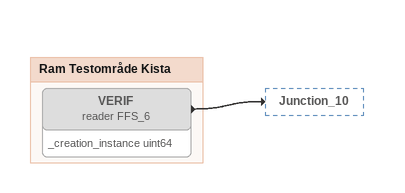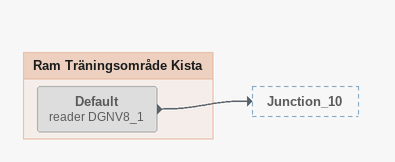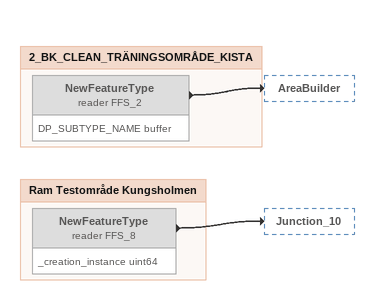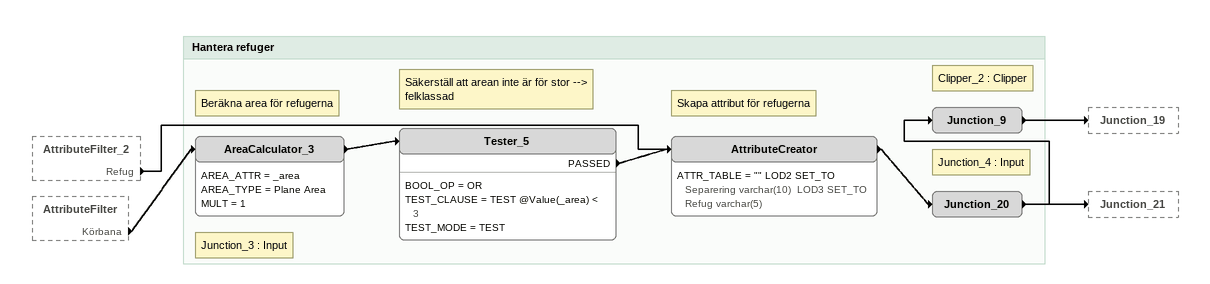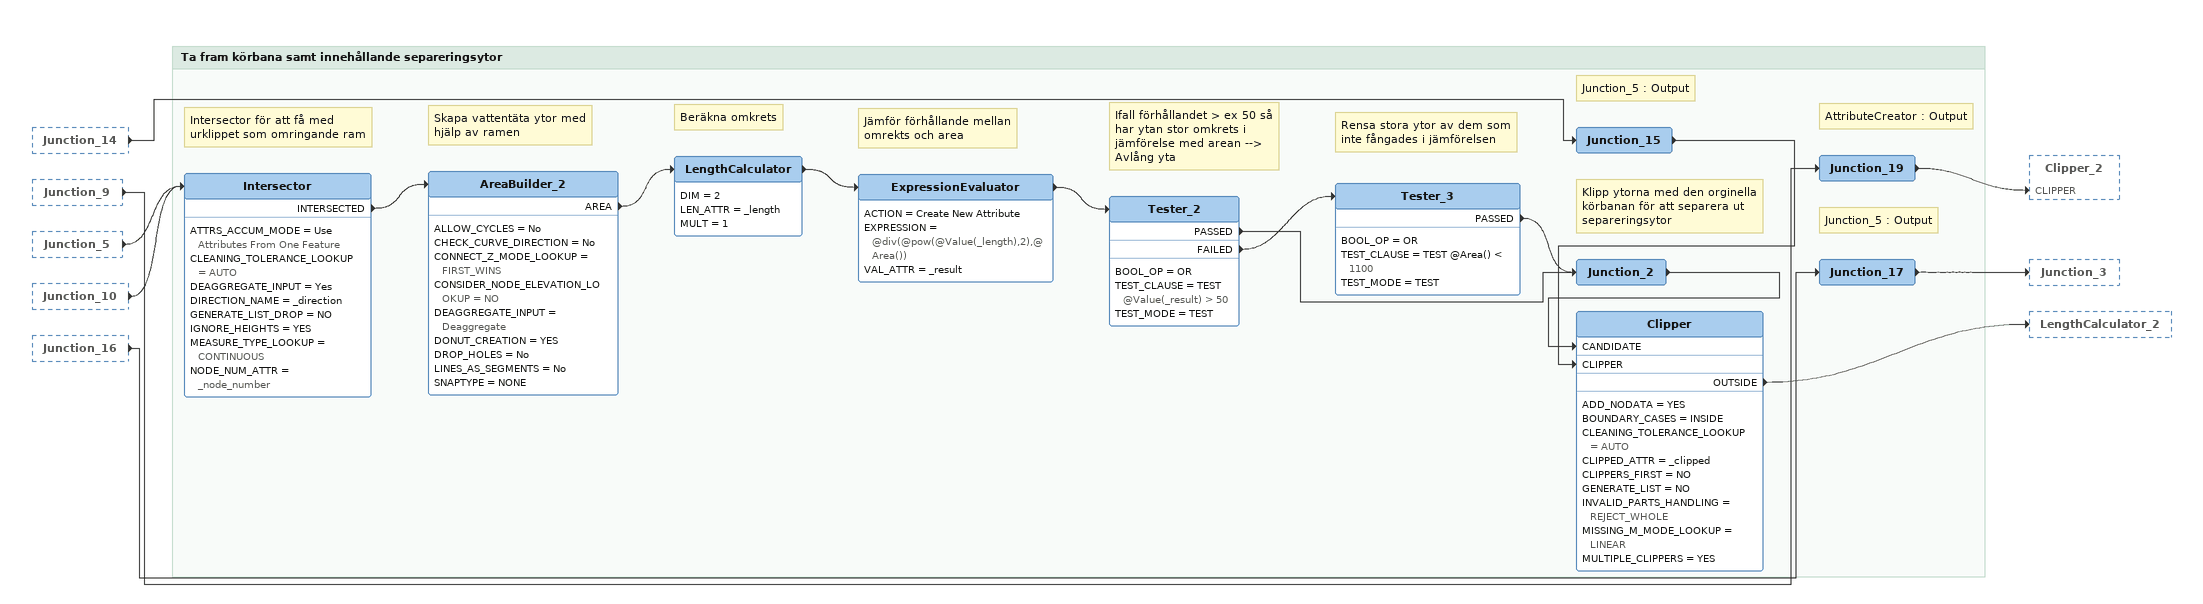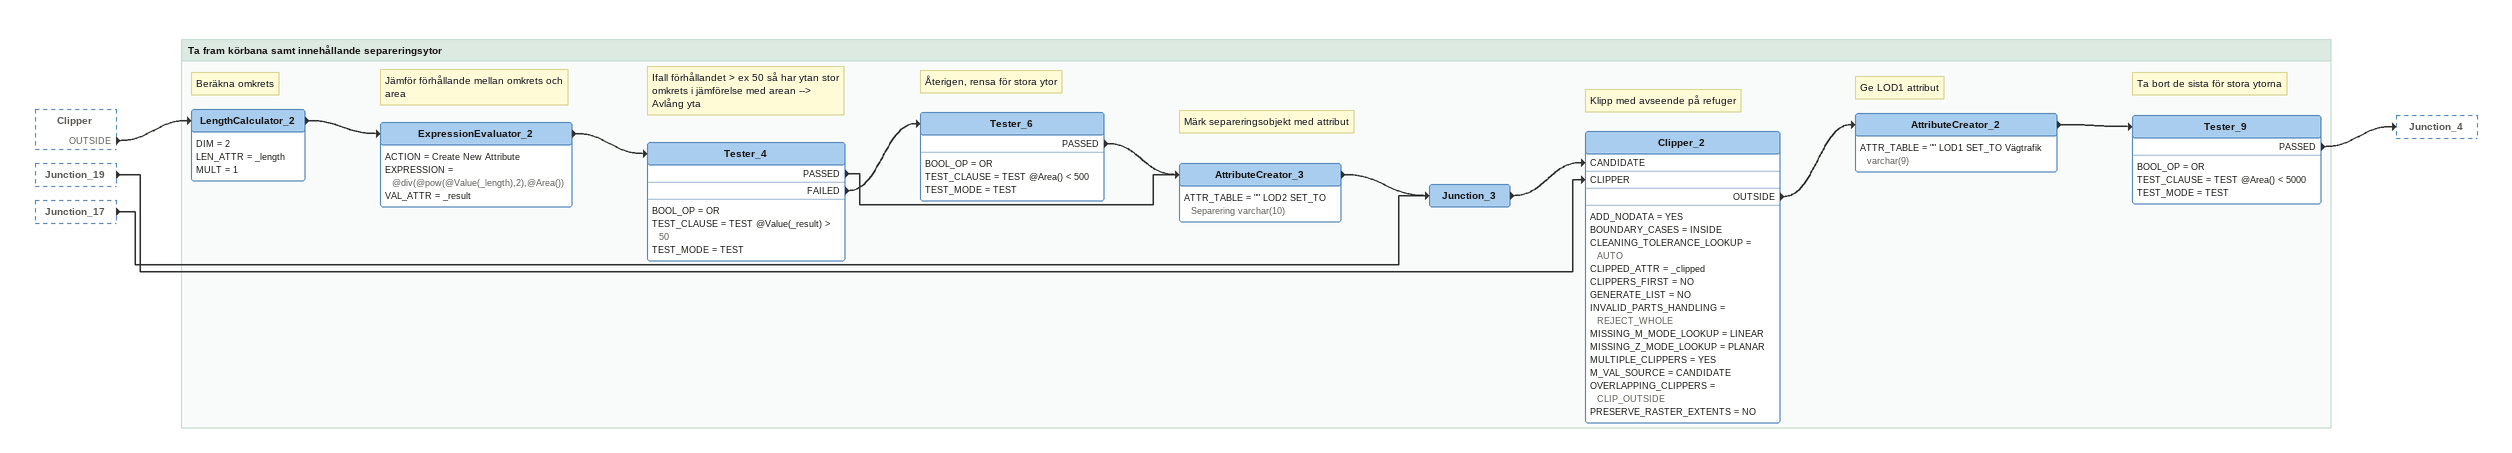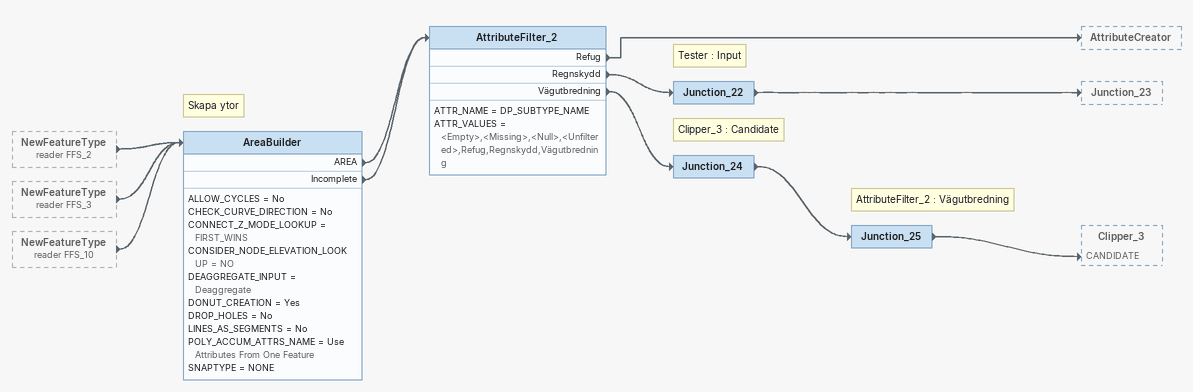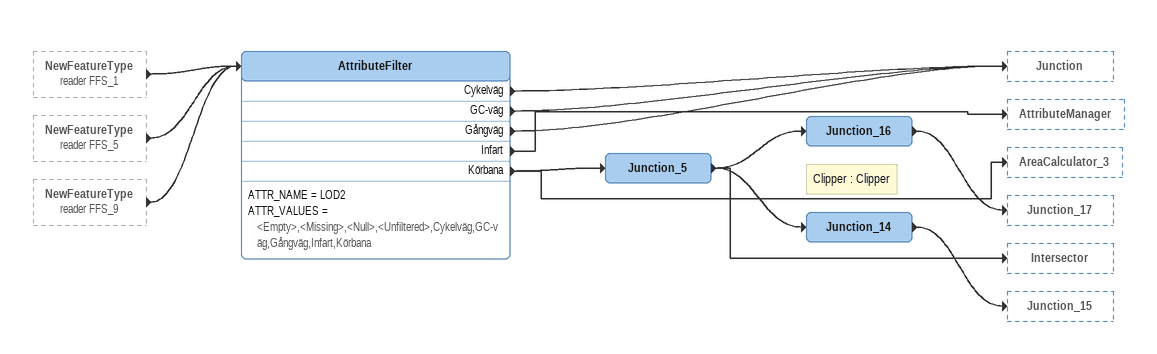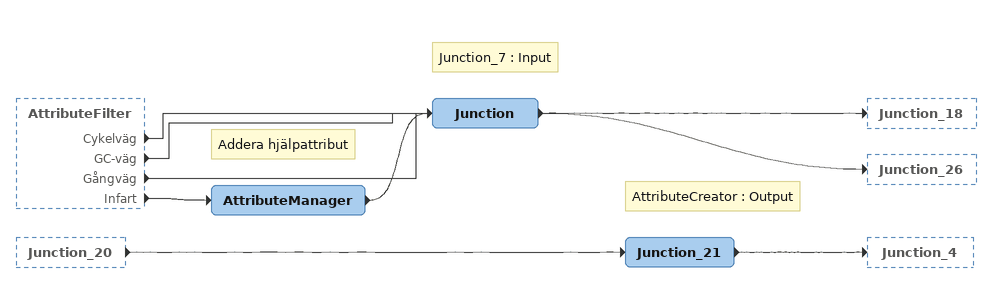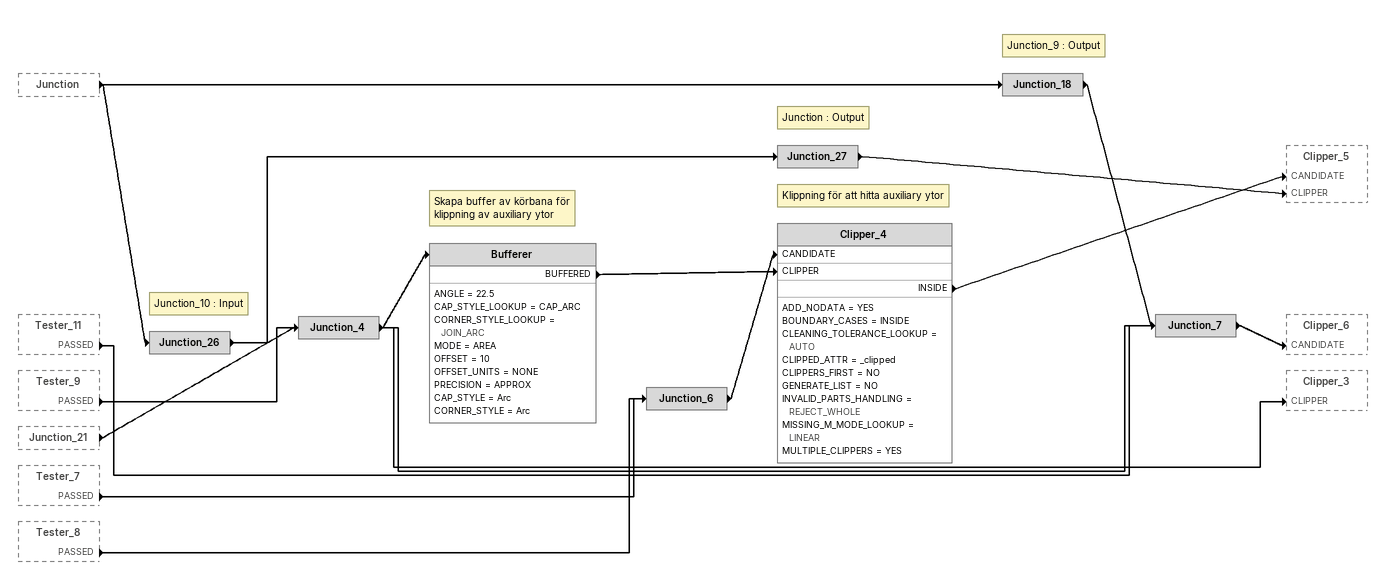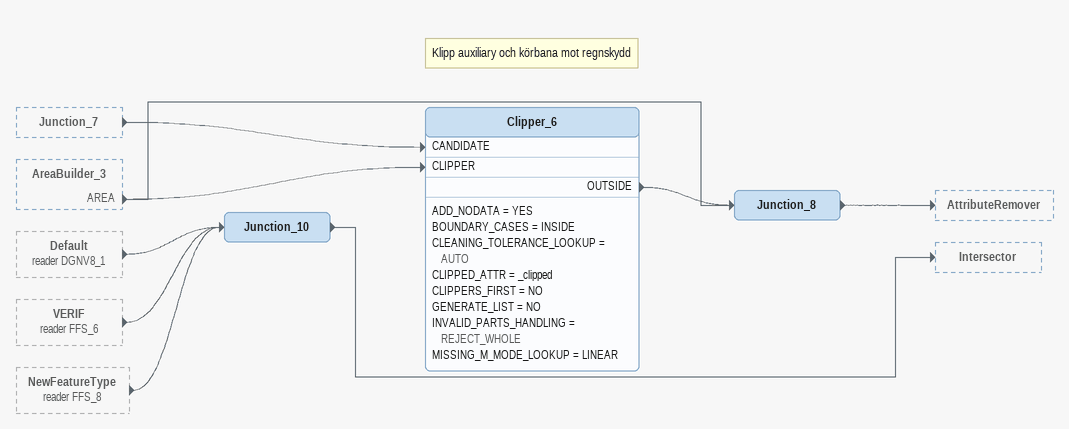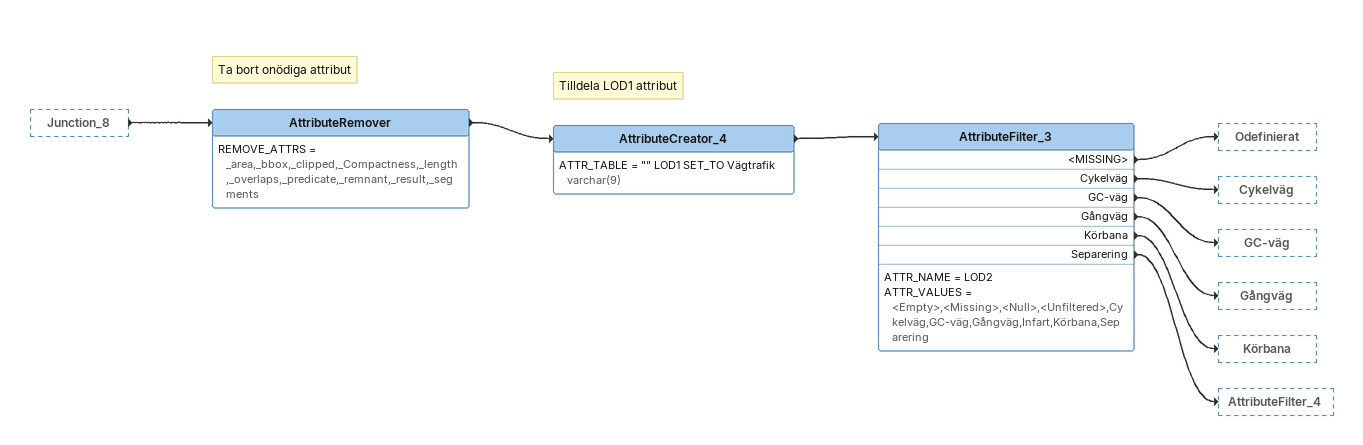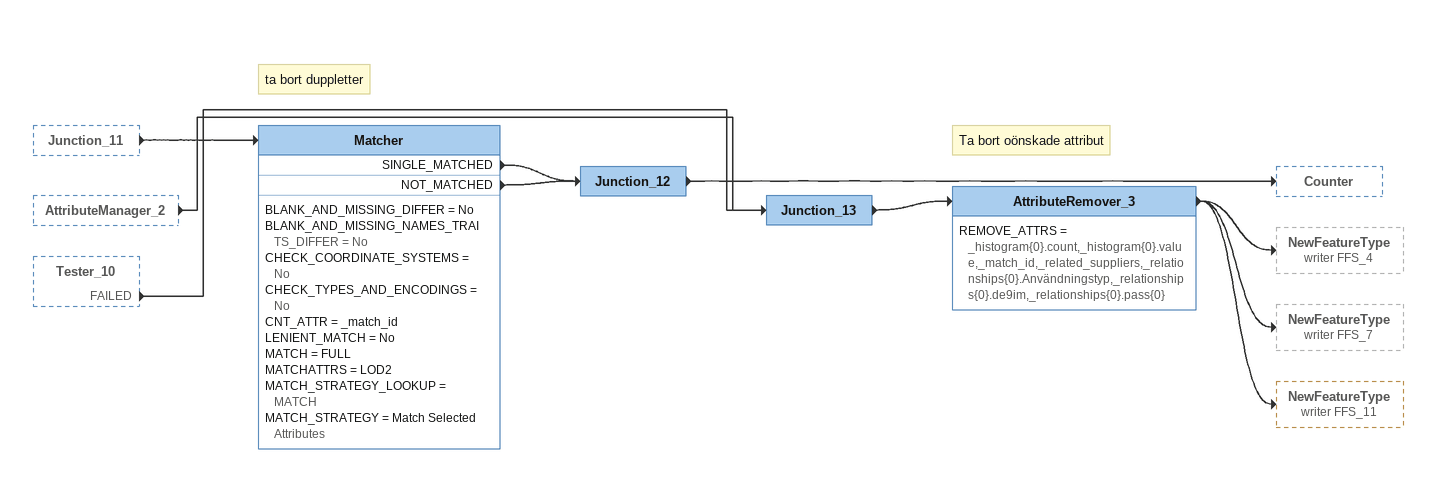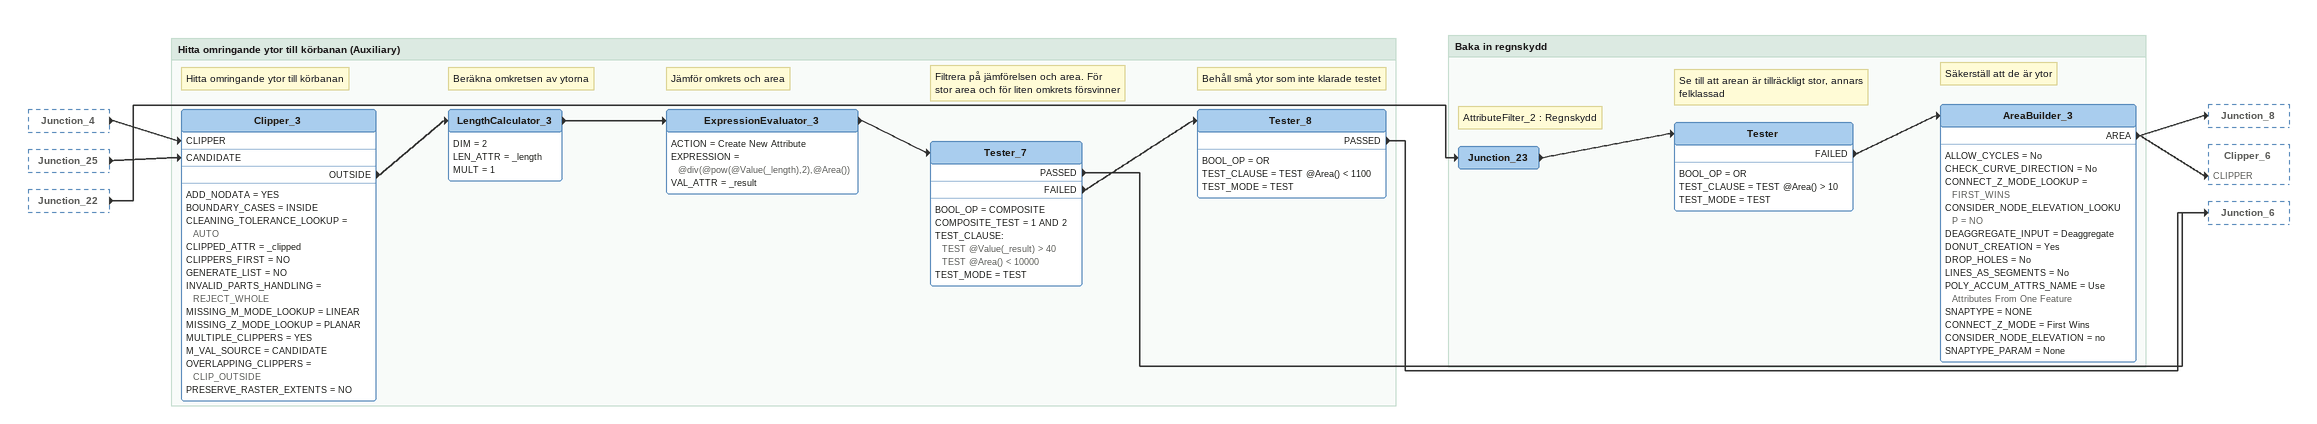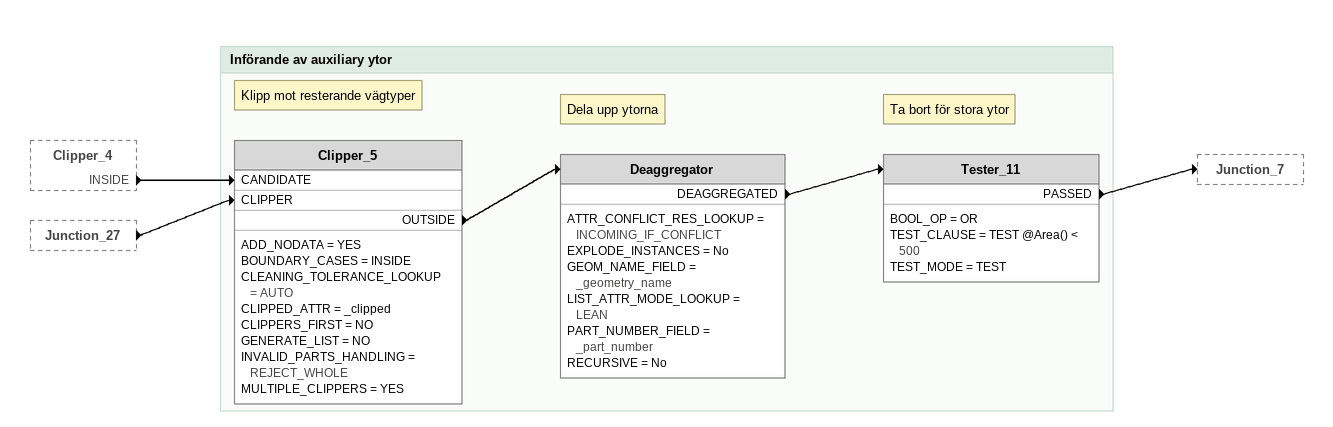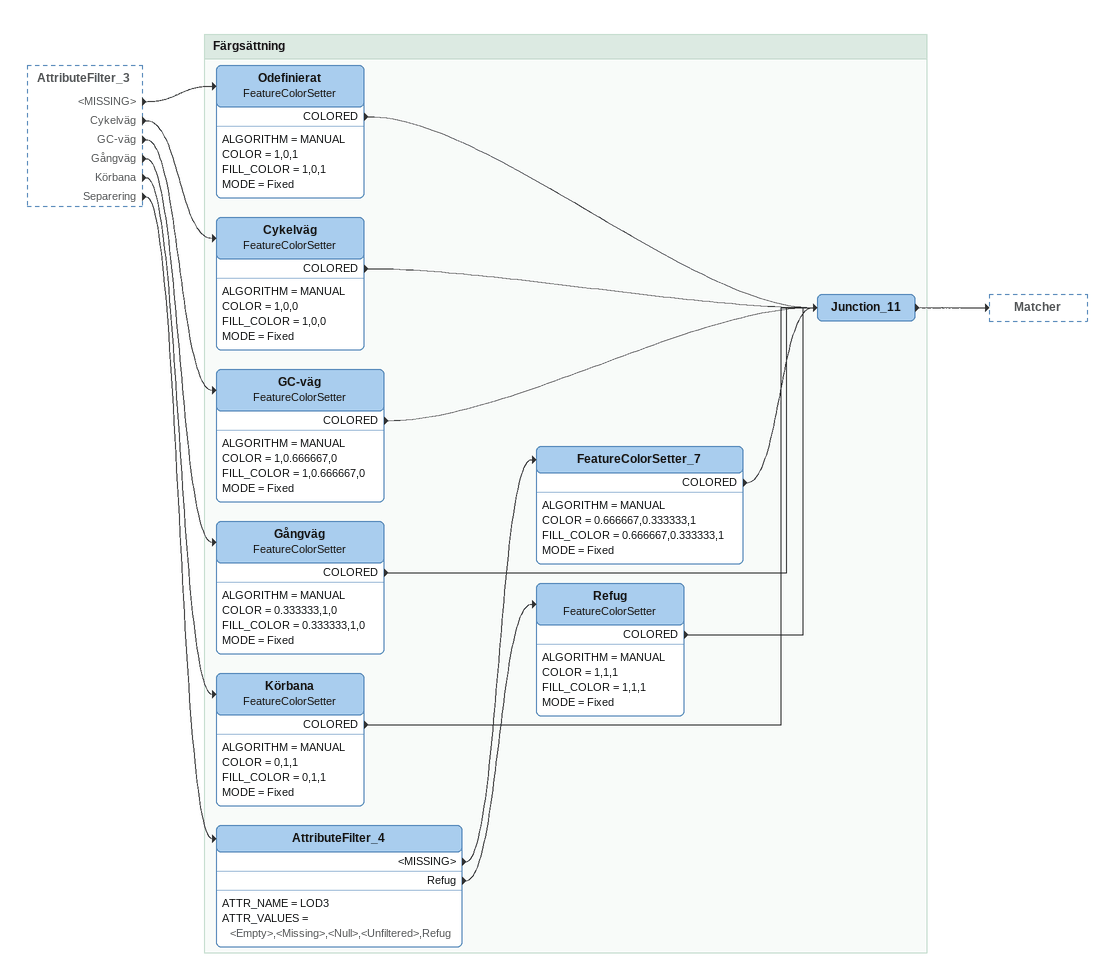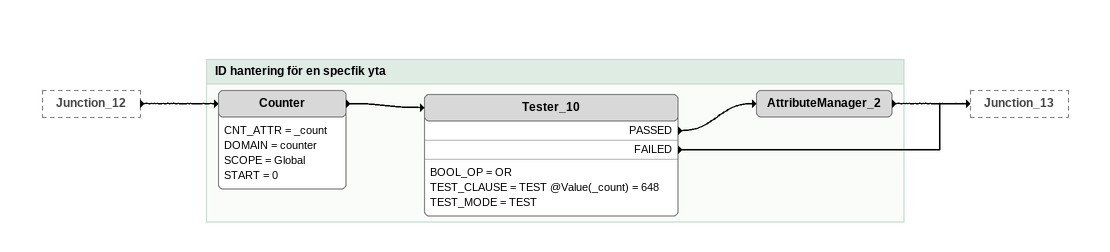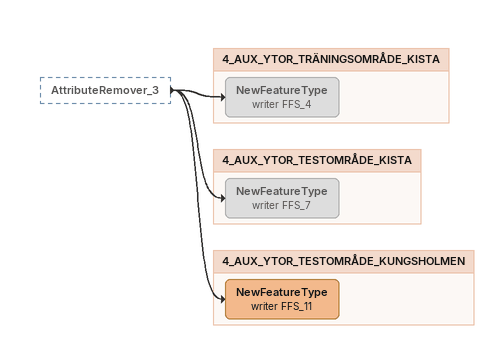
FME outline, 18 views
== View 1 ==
Bookmark: Ram Testområde Kista
VERIF (reader FFS_6) [off]
    attributes: _creation_instance uint64
    -> Junction_10

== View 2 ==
Bookmark: Ram Träningsområde Kista
Default (reader DGNV8_1) [off]
    -> Junction_10

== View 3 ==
Bookmark: 2_BK_CLEAN_TRÄNINGSOMRÅDE_KISTA
NewFeatureType (reader FFS_2) [off]
    attributes: DP_SUBTYPE_NAME buffer
    -> AreaBuilder

Bookmark: Ram Testområde Kungsholmen
NewFeatureType (reader FFS_8) [off]
    attributes: _creation_instance uint64
    -> Junction_10

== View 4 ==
AttributeFilter_2 [outside]
    Refug -> AttributeCreator
AttributeFilter [outside]
    Körbana -> AreaCalculator_3

Bookmark: Hantera refuger
Note: Beräkna area för refugerna
Note: Junction_3 : Input
AreaCalculator_3
    AREA_ATTR = _area
    AREA_TYPE = Plane Area
    MULT = 1
    -> Tester_5
Note: Säkerställ att arean inte är för stor --> felklassad
Tester_5
    BOOL_OP = OR
    TEST_CLAUSE = TEST @Value(_area) < 3
    TEST_MODE = TEST
    PASSED -> AttributeCreator
Note: Skapa attribut för refugerna
AttributeCreator
    ATTR_TABLE = "" LOD2 SET_TO Separering varchar(10)  LOD3 SET_TO Refug varchar(5)
    -> Junction_20
Note: Junction_4 : Input
Junction_20
    -> Junction_9
    -> Junction_21
Note: Clipper_2 : Clipper
Junction_9
    -> Junction_19

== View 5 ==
Junction_14 [outside]
    -> Junction_15
Junction_9 [outside]
    -> Junction_19
Junction_5 [outside]
    -> Intersector
Junction_10 [outside]
    -> Intersector
Junction_16 [outside]
    -> Junction_17

Bookmark: Ta fram körbana samt innehållande separeringsytor
Note: AttributeCreator : Output
Junction_19
    -> Clipper_2 [CLIPPER]
Note: Junction_5 : Output
Junction_17
    -> Junction_3
Note: Junction_5 : Output
Junction_15
    -> Clipper [CLIPPER]
Note: Intersector för att få med urklippet som omringande ram
Intersector
    ATTRS_ACCUM_MODE = Use Attributes From One Feature
    CLEANING_TOLERANCE_LOOKUP = AUTO
    DEAGGREGATE_INPUT = Yes
    DIRECTION_NAME = _direction
    GENERATE_LIST_DROP = NO
    IGNORE_HEIGHTS = YES
    MEASURE_TYPE_LOOKUP = CONTINUOUS
    NODE_NUM_ATTR = _node_number
    INTERSECTED -> AreaBuilder_2
Note: Skapa vattentäta ytor med hjälp av ramen
AreaBuilder_2
    ALLOW_CYCLES = No
    CHECK_CURVE_DIRECTION = No
    CONNECT_Z_MODE_LOOKUP = FIRST_WINS
    CONSIDER_NODE_ELEVATION_LOOKUP = NO
    DEAGGREGATE_INPUT = Deaggregate
    DONUT_CREATION = YES
    DROP_HOLES = No
    LINES_AS_SEGMENTS = No
    SNAPTYPE = NONE
    AREA -> LengthCalculator
Note: Beräkna omkrets
LengthCalculator
    DIM = 2
    LEN_ATTR = _length
    MULT = 1
    -> ExpressionEvaluator
Note: Jämför förhållande mellan omrekts och area
ExpressionEvaluator
    ACTION = Create New Attribute
    EXPRESSION = @div(@pow(@Value(_length),2),@Area())
    VAL_ATTR = _result
    -> Tester_2
Note: Ifall förhållandet > ex 50 så har ytan stor omkrets i jämförelse med arean --> Avlång yta
Tester_2
    BOOL_OP = OR
    TEST_CLAUSE = TEST @Value(_result) > 50
    TEST_MODE = TEST
    PASSED -> Junction_2
    FAILED -> Tester_3
Note: Rensa stora ytor av dem som inte fångades i jämförelsen
Tester_3
    BOOL_OP = OR
    TEST_CLAUSE = TEST @Area() < 1100
    TEST_MODE = TEST
    PASSED -> Junction_2
Junction_2
    -> Clipper [CANDIDATE]
Note: Klipp ytorna med den orginella körbanan för att separera ut separeringsytor
Clipper
    ADD_NODATA = YES
    BOUNDARY_CASES = INSIDE
    CLEANING_TOLERANCE_LOOKUP = AUTO
    CLIPPED_ATTR = _clipped
    CLIPPERS_FIRST = NO
    GENERATE_LIST = NO
    INVALID_PARTS_HANDLING = REJECT_WHOLE
    MISSING_M_MODE_LOOKUP = LINEAR
    MULTIPLE_CLIPPERS = YES
    OUTSIDE -> LengthCalculator_2

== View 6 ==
Clipper [outside]
    OUTSIDE -> LengthCalculator_2
Junction_19 [outside]
    -> Clipper_2 [CLIPPER]
Junction_17 [outside]
    -> Junction_3

Bookmark: Ta fram körbana samt innehållande separeringsytor
Note: Beräkna omkrets
LengthCalculator_2
    DIM = 2
    LEN_ATTR = _length
    MULT = 1
    -> ExpressionEvaluator_2
Note: Jämför förhållande mellan omkrets och area
ExpressionEvaluator_2
    ACTION = Create New Attribute
    EXPRESSION = @div(@pow(@Value(_length),2),@Area())
    VAL_ATTR = _result
    -> Tester_4
Note: Ifall förhållandet > ex 50 så har ytan stor omkrets i jämförelse med arean --> Avlång yta
Tester_4
    BOOL_OP = OR
    TEST_CLAUSE = TEST @Value(_result) > 50
    TEST_MODE = TEST
    PASSED -> AttributeCreator_3
    FAILED -> Tester_6
Note: Återigen, rensa för stora ytor
Tester_6
    BOOL_OP = OR
    TEST_CLAUSE = TEST @Area() < 500
    TEST_MODE = TEST
    PASSED -> AttributeCreator_3
Note: Märk separeringsobjekt med attribut
AttributeCreator_3
    ATTR_TABLE = "" LOD2 SET_TO Separering varchar(10)
    -> Junction_3
Junction_3
    -> Clipper_2 [CANDIDATE]
Note: Klipp med avseende på refuger
Clipper_2
    ADD_NODATA = YES
    BOUNDARY_CASES = INSIDE
    CLEANING_TOLERANCE_LOOKUP = AUTO
    CLIPPED_ATTR = _clipped
    CLIPPERS_FIRST = NO
    GENERATE_LIST = NO
    INVALID_PARTS_HANDLING = REJECT_WHOLE
    MISSING_M_MODE_LOOKUP = LINEAR
    MISSING_Z_MODE_LOOKUP = PLANAR
    MULTIPLE_CLIPPERS = YES
    M_VAL_SOURCE = CANDIDATE
    OVERLAPPING_CLIPPERS = CLIP_OUTSIDE
    PRESERVE_RASTER_EXTENTS = NO
    OUTSIDE -> AttributeCreator_2
Note: Ge LOD1 attribut
AttributeCreator_2
    ATTR_TABLE = "" LOD1 SET_TO Vägtrafik varchar(9)
    -> Tester_9
Note: Ta bort de sista för stora ytorna
Tester_9
    BOOL_OP = OR
    TEST_CLAUSE = TEST @Area() < 5000
    TEST_MODE = TEST
    PASSED -> Junction_4

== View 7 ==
NewFeatureType (reader FFS_2) [outside]
    -> AreaBuilder
NewFeatureType (reader FFS_3) [outside]
    -> AreaBuilder
NewFeatureType (reader FFS_10) [outside]
    -> AreaBuilder
Note: Skapa ytor
AreaBuilder
    ALLOW_CYCLES = No
    CHECK_CURVE_DIRECTION = No
    CONNECT_Z_MODE_LOOKUP = FIRST_WINS
    CONSIDER_NODE_ELEVATION_LOOKUP = NO
    DEAGGREGATE_INPUT = Deaggregate
    DONUT_CREATION = Yes
    DROP_HOLES = No
    LINES_AS_SEGMENTS = No
    POLY_ACCUM_ATTRS_NAME = Use Attributes From One Feature
    SNAPTYPE = NONE
    AREA -> AttributeFilter_2
    Incomplete -> AttributeFilter_2
AttributeFilter_2
    ATTR_NAME = DP_SUBTYPE_NAME
    ATTR_VALUES = <Empty>,<Missing>,<Null>,<Unfiltered>,Refug,Regnskydd,Vägutbredning
    Refug -> AttributeCreator
    Regnskydd -> Junction_22
    Vägutbredning -> Junction_24
Note: Tester : Input
Junction_22
    -> Junction_23
Note: Clipper_3 : Candidate
Junction_24
    -> Junction_25
Note: AttributeFilter_2 : Vägutbredning
Junction_25
    -> Clipper_3 [CANDIDATE]

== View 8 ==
NewFeatureType (reader FFS_1) [outside]
    -> AttributeFilter
NewFeatureType (reader FFS_5) [outside]
    -> AttributeFilter
NewFeatureType (reader FFS_9) [outside]
    -> AttributeFilter
AttributeFilter
    ATTR_NAME = LOD2
    ATTR_VALUES = <Empty>,<Missing>,<Null>,<Unfiltered>,Cykelväg,GC-väg,Gångväg,Infart,Körbana
    Cykelväg -> Junction
    GC-väg -> Junction
    Gångväg -> Junction
    Infart -> AttributeManager
    Körbana -> AreaCalculator_3
    Körbana -> Junction_5
Junction_5
    -> Intersector
    -> Junction_14
    -> Junction_16
Junction_16
    -> Junction_17
Note: Clipper : Clipper
Junction_14
    -> Junction_15

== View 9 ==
AttributeFilter [outside]
    Cykelväg -> Junction
    GC-väg -> Junction
    Gångväg -> Junction
    Infart -> AttributeManager
Junction_20 [outside]
    -> Junction_21
Note: AttributeCreator : Output
Junction_21
    -> Junction_4
Note: Addera hjälpattribut
AttributeManager
    -> Junction
Note: Junction_7 : Input
Junction
    -> Junction_18
    -> Junction_26

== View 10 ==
Junction [outside]
    -> Junction_18
    -> Junction_26
Tester_11 [outside]
    PASSED -> Junction_7
Tester_9 [outside]
    PASSED -> Junction_4
Junction_21 [outside]
    -> Junction_4
Tester_7 [outside]
    PASSED -> Junction_6
Tester_8 [outside]
    PASSED -> Junction_6
Note: Junction_9 : Output
Junction_18
    -> Junction_7
Note: Junction_10 : Input
Junction_26
    -> Junction_27
Note: Junction : Output
Junction_27
    -> Clipper_5 [CLIPPER]
Junction_4
    -> Clipper_3 [CLIPPER]
    -> Bufferer
    -> Junction_7
Note: Skapa buffer av körbana för klippning av auxiliary ytor
Bufferer
    ANGLE = 22.5
    CAP_STYLE_LOOKUP = CAP_ARC
    CORNER_STYLE_LOOKUP = JOIN_ARC
    MODE = AREA
    OFFSET = 10
    OFFSET_UNITS = NONE
    PRECISION = APPROX
    CAP_STYLE = Arc
    CORNER_STYLE = Arc
    BUFFERED -> Clipper_4 [CLIPPER]
Junction_6
    -> Clipper_4 [CANDIDATE]
Note: Klippning för att hitta auxiliary ytor
Clipper_4
    ADD_NODATA = YES
    BOUNDARY_CASES = INSIDE
    CLEANING_TOLERANCE_LOOKUP = AUTO
    CLIPPED_ATTR = _clipped
    CLIPPERS_FIRST = NO
    GENERATE_LIST = NO
    INVALID_PARTS_HANDLING = REJECT_WHOLE
    MISSING_M_MODE_LOOKUP = LINEAR
    MULTIPLE_CLIPPERS = YES
    INSIDE -> Clipper_5 [CANDIDATE]
Junction_7
    -> Clipper_6 [CANDIDATE]

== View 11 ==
Junction_7 [outside]
    -> Clipper_6 [CANDIDATE]
AreaBuilder_3 [outside]
    AREA -> Junction_8
    AREA -> Clipper_6 [CLIPPER]
Default (reader DGNV8_1) [outside]
    -> Junction_10
VERIF (reader FFS_6) [outside]
    -> Junction_10
NewFeatureType (reader FFS_8) [outside]
    -> Junction_10
Junction_10
    -> Intersector
Note: Klipp auxiliary och körbana mot regnskydd
Clipper_6
    ADD_NODATA = YES
    BOUNDARY_CASES = INSIDE
    CLEANING_TOLERANCE_LOOKUP = AUTO
    CLIPPED_ATTR = _clipped
    CLIPPERS_FIRST = NO
    GENERATE_LIST = NO
    INVALID_PARTS_HANDLING = REJECT_WHOLE
    MISSING_M_MODE_LOOKUP = LINEAR
    OUTSIDE -> Junction_8
Junction_8
    -> AttributeRemover

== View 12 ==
Junction_8 [outside]
    -> AttributeRemover
Note: Ta bort onödiga attribut
AttributeRemover
    REMOVE_ATTRS = _area,_bbox,_clipped,_Compactness,_length,_overlaps,_predicate,_remnant,_result,_segments
    -> AttributeCreator_4
Note: Tilldela LOD1 attribut
AttributeCreator_4
    ATTR_TABLE = "" LOD1 SET_TO Vägtrafik varchar(9)
    -> AttributeFilter_3
AttributeFilter_3
    ATTR_NAME = LOD2
    ATTR_VALUES = <Empty>,<Missing>,<Null>,<Unfiltered>,Cykelväg,GC-väg,Gångväg,Infart,Körbana,Separering
    <MISSING> -> Odefinierat
    Cykelväg -> Cykelväg
    GC-väg -> GC-väg
    Gångväg -> Gångväg
    Körbana -> Körbana
    Separering -> AttributeFilter_4

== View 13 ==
Junction_11 [outside]
    -> Matcher
AttributeManager_2 [outside]
    -> Junction_13
Tester_10 [outside]
    FAILED -> Junction_13
Note: ta bort duppletter
Matcher
    BLANK_AND_MISSING_DIFFER = No
    BLANK_AND_MISSING_NAMES_TRAITS_DIFFER = No
    CHECK_COORDINATE_SYSTEMS = No
    CHECK_TYPES_AND_ENCODINGS = No
    CNT_ATTR = _match_id
    LENIENT_MATCH = No
    MATCH = FULL
    MATCHATTRS = LOD2
    MATCH_STRATEGY_LOOKUP = MATCH
    MATCH_STRATEGY = Match Selected Attributes
    SINGLE_MATCHED -> Junction_12
    NOT_MATCHED -> Junction_12
Junction_12
    -> Counter
Junction_13
    -> AttributeRemover_3
Note: Ta bort oönskade attribut
AttributeRemover_3
    REMOVE_ATTRS = _histogram{0}.count,_histogram{0}.value,_match_id,_related_suppliers,_relationships{0}.Användningstyp,_relationships{0}.de9im,_relationships{0}.pass{0}
    -> NewFeatureType (writer FFS_4)
    -> NewFeatureType (writer FFS_7)
    -> NewFeatureType (writer FFS_11)

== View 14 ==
Junction_4 [outside]
    -> Clipper_3 [CLIPPER]
Junction_25 [outside]
    -> Clipper_3 [CANDIDATE]
Junction_22 [outside]
    -> Junction_23

Bookmark: Baka in regnskydd
Note: AttributeFilter_2 : Regnskydd
Junction_23
    -> Tester
Note: Se till att arean är tillräckligt stor, annars felklassad
Tester
    BOOL_OP = OR
    TEST_CLAUSE = TEST @Area() > 10
    TEST_MODE = TEST
    FAILED -> AreaBuilder_3
Note: Säkerställ att de är ytor
AreaBuilder_3
    ALLOW_CYCLES = No
    CHECK_CURVE_DIRECTION = No
    CONNECT_Z_MODE_LOOKUP = FIRST_WINS
    CONSIDER_NODE_ELEVATION_LOOKUP = NO
    DEAGGREGATE_INPUT = Deaggregate
    DONUT_CREATION = Yes
    DROP_HOLES = No
    LINES_AS_SEGMENTS = No
    POLY_ACCUM_ATTRS_NAME = Use Attributes From One Feature
    SNAPTYPE = NONE
    CONNECT_Z_MODE = First Wins
    CONSIDER_NODE_ELEVATION = no
    SNAPTYPE_PARAM = None
    AREA -> Junction_8
    AREA -> Clipper_6 [CLIPPER]

Bookmark: Hitta omringande ytor till körbanan (Auxiliary)
Note: Hitta omringande ytor till körbanan
Clipper_3
    ADD_NODATA = YES
    BOUNDARY_CASES = INSIDE
    CLEANING_TOLERANCE_LOOKUP = AUTO
    CLIPPED_ATTR = _clipped
    CLIPPERS_FIRST = NO
    GENERATE_LIST = NO
    INVALID_PARTS_HANDLING = REJECT_WHOLE
    MISSING_M_MODE_LOOKUP = LINEAR
    MISSING_Z_MODE_LOOKUP = PLANAR
    MULTIPLE_CLIPPERS = YES
    M_VAL_SOURCE = CANDIDATE
    OVERLAPPING_CLIPPERS = CLIP_OUTSIDE
    PRESERVE_RASTER_EXTENTS = NO
    OUTSIDE -> LengthCalculator_3
Note: Beräkna omkretsen av ytorna
LengthCalculator_3
    DIM = 2
    LEN_ATTR = _length
    MULT = 1
    -> ExpressionEvaluator_3
Note: Jämför omkrets och area
ExpressionEvaluator_3
    ACTION = Create New Attribute
    EXPRESSION = @div(@pow(@Value(_length),2),@Area())
    VAL_ATTR = _result
    -> Tester_7
Note: Filtrera på jämförelsen och area. För stor area och för liten omkrets försvinner
Tester_7
    BOOL_OP = COMPOSITE
    COMPOSITE_TEST = 1 AND 2
    TEST_CLAUSE:
      TEST @Value(_result) > 40
      TEST @Area() < 10000
    TEST_MODE = TEST
    PASSED -> Junction_6
    FAILED -> Tester_8
Note: Behåll små ytor som inte klarade testet
Tester_8
    BOOL_OP = OR
    TEST_CLAUSE = TEST @Area() < 1100
    TEST_MODE = TEST
    PASSED -> Junction_6

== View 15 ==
Clipper_4 [outside]
    INSIDE -> Clipper_5 [CANDIDATE]
Junction_27 [outside]
    -> Clipper_5 [CLIPPER]

Bookmark: Införande av auxiliary ytor
Note: Klipp mot resterande vägtyper
Clipper_5
    ADD_NODATA = YES
    BOUNDARY_CASES = INSIDE
    CLEANING_TOLERANCE_LOOKUP = AUTO
    CLIPPED_ATTR = _clipped
    CLIPPERS_FIRST = NO
    GENERATE_LIST = NO
    INVALID_PARTS_HANDLING = REJECT_WHOLE
    MULTIPLE_CLIPPERS = YES
    OUTSIDE -> Deaggregator
Note: Dela upp ytorna
Deaggregator
    ATTR_CONFLICT_RES_LOOKUP = INCOMING_IF_CONFLICT
    EXPLODE_INSTANCES = No
    GEOM_NAME_FIELD = _geometry_name
    LIST_ATTR_MODE_LOOKUP = LEAN
    PART_NUMBER_FIELD = _part_number
    RECURSIVE = No
    DEAGGREGATED -> Tester_11
Note: Ta bort för stora ytor
Tester_11
    BOOL_OP = OR
    TEST_CLAUSE = TEST @Area() < 500
    TEST_MODE = TEST
    PASSED -> Junction_7

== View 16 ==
AttributeFilter_3 [outside]
    <MISSING> -> Odefinierat
    Cykelväg -> Cykelväg
    GC-väg -> GC-väg
    Gångväg -> Gångväg
    Körbana -> Körbana
    Separering -> AttributeFilter_4

Bookmark: Färgsättning
Odefinierat: FeatureColorSetter
    ALGORITHM = MANUAL
    COLOR = 1,0,1
    FILL_COLOR = 1,0,1
    MODE = Fixed
    COLORED -> Junction_11
Cykelväg: FeatureColorSetter
    ALGORITHM = MANUAL
    COLOR = 1,0,0
    FILL_COLOR = 1,0,0
    MODE = Fixed
    COLORED -> Junction_11
GC-väg: FeatureColorSetter
    ALGORITHM = MANUAL
    COLOR = 1,0.666667,0
    FILL_COLOR = 1,0.666667,0
    MODE = Fixed
    COLORED -> Junction_11
Gångväg: FeatureColorSetter
    ALGORITHM = MANUAL
    COLOR = 0.333333,1,0
    FILL_COLOR = 0.333333,1,0
    MODE = Fixed
    COLORED -> Junction_11
Körbana: FeatureColorSetter
    ALGORITHM = MANUAL
    COLOR = 0,1,1
    FILL_COLOR = 0,1,1
    MODE = Fixed
    COLORED -> Junction_11
AttributeFilter_4
    ATTR_NAME = LOD3
    ATTR_VALUES = <Empty>,<Missing>,<Null>,<Unfiltered>,Refug
    <MISSING> -> FeatureColorSetter_7
    Refug -> Refug
FeatureColorSetter_7
    ALGORITHM = MANUAL
    COLOR = 0.666667,0.333333,1
    FILL_COLOR = 0.666667,0.333333,1
    MODE = Fixed
    COLORED -> Junction_11
Refug: FeatureColorSetter
    ALGORITHM = MANUAL
    COLOR = 1,1,1
    FILL_COLOR = 1,1,1
    MODE = Fixed
    COLORED -> Junction_11
Junction_11
    -> Matcher

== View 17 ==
Junction_12 [outside]
    -> Counter

Bookmark: ID hantering för en specfik yta
Counter
    CNT_ATTR = _count
    DOMAIN = counter
    SCOPE = Global
    START = 0
    -> Tester_10
Tester_10
    BOOL_OP = OR
    TEST_CLAUSE = TEST @Value(_count) = 648
    TEST_MODE = TEST
    PASSED -> AttributeManager_2
    FAILED -> Junction_13
AttributeManager_2
    -> Junction_13

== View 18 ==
AttributeRemover_3 [outside]
    -> NewFeatureType (writer FFS_4)
    -> NewFeatureType (writer FFS_7)
    -> NewFeatureType (writer FFS_11)

Bookmark: 4_AUX_YTOR_TRÄNINGSOMRÅDE_KISTA
NewFeatureType (writer FFS_4) [off]

Bookmark: 4_AUX_YTOR_TESTOMRÅDE_KISTA
NewFeatureType (writer FFS_7) [off]

Bookmark: 4_AUX_YTOR_TESTOMRÅDE_KUNGSHOLMEN
NewFeatureType (writer FFS_11)
